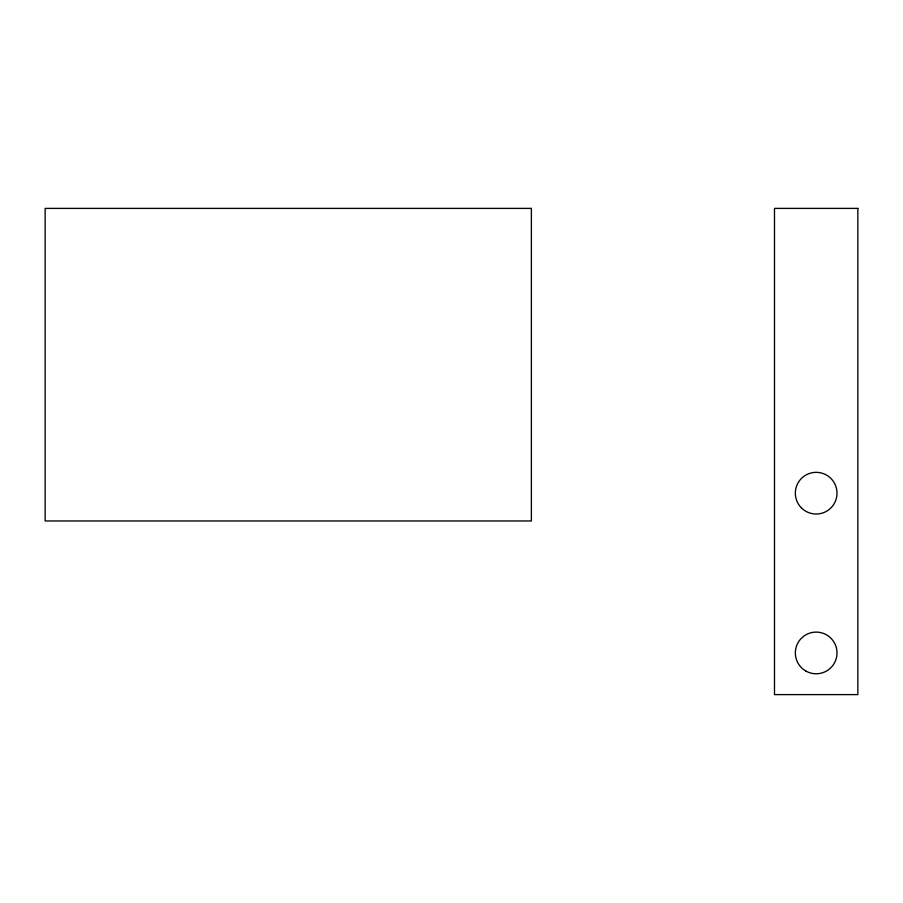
<?xml version="1.0" encoding="UTF-8"?>
<svg xmlns="http://www.w3.org/2000/svg" width="903" height="903" viewBox="0 0 903 903"><rect width="100%" height="100%" fill="white"/><g stroke="black" fill="none" stroke-linecap="round" stroke-linejoin="round"><path stroke-width="1.35" d="M531.382 208.39L45.15 208.39L45.15 520.963L531.382 520.963L531.382 208.39M857.85 208.39L774.492 208.39L774.492 694.61L857.85 694.61L857.85 208.39M805.758 670.985A20.837 20.837 0 0 0 837.013 652.937A20.837 20.837 0 0 0 805.758 634.888A20.837 20.837 0 0 0 805.758 670.985M801.435 507.915A20.837 20.837 0 0 0 836.302 498.569A20.837 20.837 0 0 0 810.781 473.048A20.837 20.837 0 0 0 801.435 507.915"/></g></svg>
